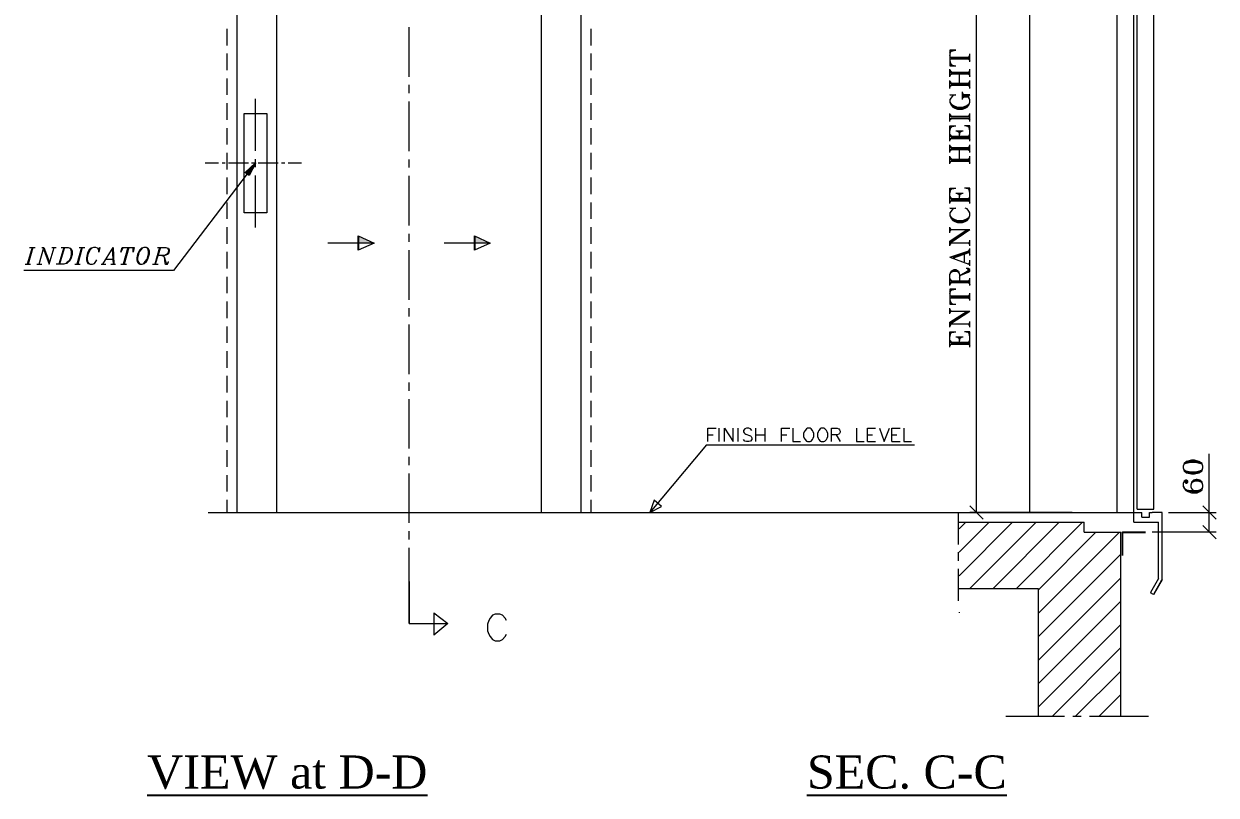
# Model space of a CAD drawing. Header units: millimetres. Extents: x -60342 to 1024385, y -25305 to 32879.
# Drawn here: x 1016139 to 1019745, y 22 to 2354 of the extents above; entities that cross this region are included whole.
import ezdxf

# ---------------------------------------------------------------- set-up
doc = ezdxf.new("R2010")
doc.units = ezdxf.units.MM
doc.styles.add('SM_STANDARD', font='arial.ttf')

msp = doc.modelspace()

# ---------------------------------------------------------------- hatches: boundary and pattern name
at = {"transparency": 33554666}
msp.add_hatch(color=7, dxfattribs=at).paths.add_polyline_path([(1016820.484, 1896.788), (1016839.229, 1933.235), (1016809.03, 1905.119)])
h = msp.add_hatch(color=256)
h.dxf.hatch_style = 1
h.paths.add_polyline_path([(1017501.214, 1713.711), (1017501.214, 1691.644), (1017549.484, 1691.644)])
h.paths.add_polyline_path([(1017149.524, 1713.711), (1017149.524, 1691.644), (1017197.795, 1691.644)])
h = msp.add_hatch(color=256)
h.dxf.hatch_style = 1
h.paths.add_polyline_path([(1017149.524, 1691.644), (1017197.795, 1691.644), (1017149.524, 1713.711)])

# ---------------------------------------------------------------- linework, layer by layer
for p, q in [((1017149.524, 1713.711, -137), (1017149.524, 1669.578, -137)), ((1017501.214, 1713.711, -137), (1017501.214, 1669.578, -137))]:
    msp.add_line(p, q)
at = {"color": 7, "linetype": 'Continuous', "lineweight": 20, "transparency": 33554666, "elevation": -137}
for points in [[(1019181.207, 876.273), (1019181.207, 3545.233), (1019181.207, 3545.233)], [(1016784.037, 876.273), (1016784.037, 3046.43), (1017823.297, 3046.43), (1017823.297, 876.273)], [(1019495.692, 847.116), (1019495.692, 2892.312), (1019495.692, 2892.312)], [(1019506.106, 886.687), (1019506.106, 2896.477), (1019506.106, 2896.477)], [(1019556.09, 886.687), (1019556.09, 2896.477), (1019556.09, 2896.477)], [(1016903.792, 876.273), (1016903.792, 2876.691), (1017703.543, 2876.691), (1017703.543, 876.273)], [(1019019.799, 876.273), (1019019.799, 2876.691), (1019019.799, 2876.691)], [(1019445.708, 876.273), (1019445.708, 2876.691), (1019445.708, 2876.691)], [(1017303.667, 2194.612), (1017303.667, 2344.566), (1017303.667, 2344.566)], [(1016753.839, 2289.374), (1016753.839, 2339.359), (1016753.839, 2339.359)], [(1017853.496, 2339.359), (1017853.496, 2289.374), (1017853.496, 2289.374)], [(1018957.318, 2274.796), (1018939.616, 2274.796), (1018939.616, 2227.935)], [(1018939.616, 2259.176), (1018942.74, 2274.796), (1018942.74, 2274.796)], [(1018939.616, 2265.424), (1018945.864, 2274.796), (1018945.864, 2274.796)], [(1018939.616, 2268.548), (1018947.946, 2274.796), (1018947.946, 2274.796)], [(1018939.616, 2270.63), (1018957.318, 2274.796), (1018957.318, 2274.796)], [(1016753.839, 2214.398), (1016753.839, 2264.382), (1016753.839, 2264.382)], [(1017853.496, 2264.382), (1017853.496, 2214.398), (1017853.496, 2214.398)], [(1018939.616, 2253.969), (1019000.013, 2253.969), (1019000.013, 2253.969)], [(1018939.616, 2248.762), (1019000.013, 2248.762), (1019000.013, 2248.762)], [(1018939.616, 2242.514), (1018942.74, 2227.935), (1018942.74, 2227.935)], [(1018939.616, 2237.307), (1018945.864, 2227.935), (1018945.864, 2227.935)], [(1018942.74, 2250.845), (1018996.889, 2250.845), (1018996.889, 2250.845)], [(1018994.807, 2253.969), (1019000.013, 2257.093), (1019000.013, 2257.093)], [(1018994.807, 2248.762), (1019000.013, 2245.638), (1019000.013, 2245.638)], [(1018996.889, 2253.969), (1019000.013, 2259.176), (1019000.013, 2259.176)], [(1018996.889, 2248.762), (1019000.013, 2242.514), (1019000.013, 2242.514)], [(1019000.013, 2239.39), (1019000.013, 2263.341), (1019000.013, 2263.341)], [(1018939.616, 2234.183), (1018947.946, 2227.935), (1018947.946, 2227.935)], [(1018939.616, 2231.059), (1018957.318, 2227.935), (1018957.318, 2227.935)], [(1018939.616, 2227.935), (1018957.318, 2227.935), (1018957.318, 2227.935)], [(1018939.616, 2194.612), (1018939.616, 2217.522), (1018939.616, 2217.522)], [(1018939.616, 2214.398), (1018942.74, 2208.15), (1018942.74, 2208.15)], [(1018939.616, 2211.274), (1018945.864, 2208.15), (1018945.864, 2208.15)], [(1018939.616, 2208.15), (1019000.013, 2208.15), (1019000.013, 2208.15)], [(1018939.616, 2202.943), (1019000.013, 2202.943), (1019000.013, 2202.943)], [(1018939.616, 2196.695), (1018942.74, 2202.943), (1018942.74, 2202.943)], [(1018939.616, 2199.819), (1018945.864, 2202.943), (1018945.864, 2202.943)], [(1018942.74, 2206.067), (1018996.889, 2206.067), (1018996.889, 2206.067)], [(1018968.773, 2174.827), (1018968.773, 2202.943), (1018968.773, 2202.943)], [(1018994.807, 2208.15), (1019000.013, 2211.274), (1019000.013, 2211.274)], [(1018994.807, 2202.943), (1019000.013, 2199.819), (1019000.013, 2199.819)], [(1018996.889, 2208.15), (1019000.013, 2214.398), (1019000.013, 2214.398)], [(1018996.889, 2202.943), (1019000.013, 2196.695), (1019000.013, 2196.695)], [(1019000.013, 2194.612), (1019000.013, 2217.522), (1019000.013, 2217.522)], [(1016753.839, 2139.421), (1016753.839, 2189.406), (1016753.839, 2189.406)], [(1017303.667, 2144.628), (1017303.667, 2169.62), (1017303.667, 2169.62)], [(1017853.496, 2189.406), (1017853.496, 2139.421), (1017853.496, 2139.421)], [(1018939.616, 2159.207), (1018939.616, 2183.158), (1018939.616, 2183.158)], [(1018939.616, 2180.034), (1018942.74, 2174.827), (1018942.74, 2174.827)], [(1018939.616, 2176.909), (1018945.864, 2174.827), (1018945.864, 2174.827)], [(1018939.616, 2174.827), (1019000.013, 2174.827), (1019000.013, 2174.827)], [(1018939.616, 2168.579), (1019000.013, 2168.579), (1019000.013, 2168.579)], [(1018939.616, 2163.372), (1018942.74, 2168.579), (1018942.74, 2168.579)], [(1018939.616, 2165.455), (1018945.864, 2168.579), (1018945.864, 2168.579)], [(1018942.74, 2170.661), (1018996.889, 2170.661), (1018996.889, 2170.661)], [(1018994.807, 2174.827), (1019000.013, 2176.909), (1019000.013, 2176.909)], [(1018994.807, 2168.579), (1019000.013, 2165.455), (1019000.013, 2165.455)], [(1018996.889, 2174.827), (1019000.013, 2180.034), (1019000.013, 2180.034)], [(1018996.889, 2168.579), (1019000.013, 2163.372), (1019000.013, 2163.372)], [(1019000.013, 2159.207), (1019000.013, 2183.158), (1019000.013, 2183.158)], [(1016839.229, 1970.724), (1016839.229, 2127.966), (1016839.229, 2127.966)], [(1018947.946, 2137.338), (1018939.616, 2139.421), (1018957.318, 2139.421), (1018947.946, 2137.338), (1018942.74, 2131.09), (1018939.616, 2125.884), (1018939.616, 2117.553), (1018942.74, 2108.181), (1018947.946, 2102.974), (1018954.194, 2099.85), (1018962.525, 2096.726), (1018977.104, 2096.726), (1018985.435, 2099.85), (1018991.683, 2102.974), (1018996.889, 2108.181), (1019000.013, 2117.553), (1019000.013, 2125.884), (1018996.889, 2131.09), (1018996.889, 2137.338), (1019000.013, 2139.421), (1018977.104, 2139.421)], [(1018977.104, 2125.884), (1018977.104, 2148.793), (1018977.104, 2148.793)], [(1018977.104, 2145.669), (1018979.187, 2139.421), (1018979.187, 2139.421)], [(1018977.104, 2142.545), (1018983.352, 2139.421), (1018983.352, 2139.421)], [(1018977.104, 2134.214), (1018994.807, 2134.214), (1018996.889, 2131.09)], [(1018977.104, 2127.966), (1018979.187, 2134.214), (1018979.187, 2134.214)], [(1018977.104, 2131.09), (1018983.352, 2134.214), (1018983.352, 2134.214)], [(1018979.187, 2137.338), (1018994.807, 2137.338), (1018994.807, 2137.338)], [(1016753.839, 2064.445), (1016753.839, 2114.429), (1016753.839, 2114.429)], [(1017303.667, 1969.682), (1017303.667, 2119.636), (1017303.667, 2119.636)], [(1017853.496, 2114.429), (1017853.496, 2064.445), (1017853.496, 2064.445)], [(1018939.616, 2117.553), (1018942.74, 2111.305), (1018952.112, 2106.098), (1018962.525, 2102.974), (1018977.104, 2102.974), (1018988.559, 2106.098), (1018996.889, 2111.305), (1019000.013, 2117.553)], [(1018947.946, 2106.098), (1018954.194, 2102.974), (1018962.525, 2099.85), (1018977.104, 2099.85), (1018985.435, 2102.974), (1018991.683, 2106.098)], [(1018939.616, 2059.238), (1018939.616, 2083.189), (1018939.616, 2083.189)], [(1018939.616, 2080.065), (1018942.74, 2074.858), (1018942.74, 2074.858)], [(1018939.616, 2076.941), (1018945.864, 2074.858), (1018945.864, 2074.858)], [(1018939.616, 2074.858), (1019000.013, 2074.858), (1019000.013, 2074.858)], [(1018939.616, 2068.61), (1019000.013, 2068.61), (1019000.013, 2068.61)], [(1018939.616, 2063.403), (1018942.74, 2068.61), (1018942.74, 2068.61)], [(1018939.616, 2065.486), (1018945.864, 2068.61), (1018945.864, 2068.61)], [(1018942.74, 2070.693), (1018996.889, 2070.693), (1018996.889, 2070.693)], [(1018994.807, 2074.858), (1019000.013, 2076.941), (1019000.013, 2076.941)], [(1018994.807, 2068.61), (1019000.013, 2065.486), (1019000.013, 2065.486)], [(1018996.889, 2074.858), (1019000.013, 2080.065), (1019000.013, 2080.065)], [(1018996.889, 2068.61), (1019000.013, 2063.403), (1019000.013, 2063.403)], [(1019000.013, 2059.238), (1019000.013, 2083.189), (1019000.013, 2083.189)], [(1016753.839, 1989.468), (1016753.839, 2039.452), (1016753.839, 2039.452)], [(1017853.496, 2039.452), (1017853.496, 1989.468), (1017853.496, 1989.468)], [(1018939.616, 1999.881), (1018939.616, 2045.7), (1018957.318, 2045.7)], [(1018939.616, 2031.122), (1018942.74, 2045.7), (1018942.74, 2045.7)], [(1018939.616, 2037.37), (1018945.864, 2045.7), (1018945.864, 2045.7)], [(1018939.616, 2039.452), (1018947.946, 2045.7), (1018947.946, 2045.7)], [(1018939.616, 2042.576), (1018957.318, 2045.7), (1018957.318, 2045.7)], [(1018939.616, 2019.667), (1018942.74, 2014.46), (1018942.74, 2014.46)], [(1018957.318, 2031.122), (1018979.187, 2031.122), (1018979.187, 2031.122)], [(1018957.318, 2031.122), (1018968.773, 2027.998), (1018979.187, 2031.122)], [(1018962.525, 2031.122), (1018968.773, 2025.915), (1018973.98, 2031.122)], [(1018965.649, 2031.122), (1018968.773, 2019.667), (1018971.897, 2031.122)], [(1018968.773, 2014.46), (1018968.773, 2031.122), (1018968.773, 2031.122)], [(1019000.013, 1999.881), (1019000.013, 2045.7), (1018983.352, 2045.7)], [(1019000.013, 2042.576), (1018983.352, 2045.7), (1018983.352, 2045.7)], [(1019000.013, 2039.452), (1018991.683, 2045.7), (1018991.683, 2045.7)], [(1019000.013, 2037.37), (1018994.807, 2045.7), (1018994.807, 2045.7)], [(1019000.013, 2031.122), (1018996.889, 2045.7), (1018996.889, 2045.7)], [(1018996.889, 2014.46), (1019000.013, 2019.667), (1019000.013, 2019.667)], [(1018939.616, 2017.584), (1018945.864, 2014.46), (1018945.864, 2014.46)], [(1018939.616, 2014.46), (1019000.013, 2014.46), (1019000.013, 2014.46)], [(1018939.616, 2008.212), (1019000.013, 2008.212), (1019000.013, 2008.212)], [(1018939.616, 2003.005), (1018942.74, 2008.212), (1018942.74, 2008.212)], [(1018939.616, 2006.129), (1018945.864, 2008.212), (1018945.864, 2008.212)], [(1018939.616, 1965.517), (1018939.616, 1988.427), (1018939.616, 1988.427)], [(1018939.616, 1985.303), (1018942.74, 1980.096), (1018942.74, 1980.096)], [(1018939.616, 1983.22), (1018945.864, 1980.096), (1018945.864, 1980.096)], [(1018942.74, 2011.336), (1018996.889, 2011.336), (1018996.889, 2011.336)], [(1018994.807, 2014.46), (1019000.013, 2017.584), (1019000.013, 2017.584)], [(1018994.807, 2008.212), (1019000.013, 2006.129), (1019000.013, 2006.129)], [(1018994.807, 1980.096), (1019000.013, 1983.22), (1019000.013, 1983.22)], [(1018996.889, 2008.212), (1019000.013, 2003.005), (1019000.013, 2003.005)], [(1018996.889, 1980.096), (1019000.013, 1985.303), (1019000.013, 1985.303)], [(1019000.013, 1965.517), (1019000.013, 1988.427), (1019000.013, 1988.427)], [(1016753.839, 1914.491), (1016753.839, 1964.476), (1016753.839, 1964.476)], [(1017853.496, 1964.476), (1017853.496, 1914.491), (1017853.496, 1914.491)], [(1018939.616, 1980.096), (1019000.013, 1980.096), (1019000.013, 1980.096)], [(1018939.616, 1974.889), (1019000.013, 1974.889), (1019000.013, 1974.889)], [(1018939.616, 1968.641), (1018942.74, 1974.889), (1018942.74, 1974.889)], [(1018939.616, 1970.724), (1018945.864, 1974.889), (1018945.864, 1974.889)], [(1018939.616, 1931.153), (1018939.616, 1954.062), (1018939.616, 1954.062)], [(1018939.616, 1950.938), (1018942.74, 1945.732), (1018942.74, 1945.732)], [(1018939.616, 1948.856), (1018945.864, 1945.732), (1018945.864, 1945.732)], [(1018942.74, 1976.972), (1018996.889, 1976.972), (1018996.889, 1976.972)], [(1018968.773, 1945.732), (1018968.773, 1974.889), (1018968.773, 1974.889)], [(1018994.807, 1974.889), (1019000.013, 1970.724), (1019000.013, 1970.724)], [(1018994.807, 1945.732), (1019000.013, 1948.856), (1019000.013, 1948.856)], [(1018996.889, 1974.889), (1019000.013, 1968.641), (1019000.013, 1968.641)], [(1018996.889, 1945.732), (1019000.013, 1950.938), (1019000.013, 1950.938)], [(1019000.013, 1931.153), (1019000.013, 1954.062), (1019000.013, 1954.062)], [(1016727.805, 1933.235), (1016687.193, 1933.235), (1016687.193, 1933.235)], [(1016747.591, 1933.235), (1016738.218, 1933.235), (1016738.218, 1933.235)], [(1016818.402, 1933.235), (1016758.004, 1933.235), (1016758.004, 1933.235)], [(1016838.187, 1933.235), (1016827.774, 1933.235), (1016827.774, 1933.235)], [(1016839.229, 1920.739), (1016839.229, 1945.732), (1016839.229, 1945.732)], [(1016907.957, 1933.235), (1016847.559, 1933.235), (1016847.559, 1933.235)], [(1016927.743, 1933.235), (1016918.371, 1933.235), (1016918.371, 1933.235)], [(1016978.768, 1933.235), (1016938.156, 1933.235), (1016938.156, 1933.235)], [(1017303.667, 1919.698), (1017303.667, 1944.69), (1017303.667, 1944.69)], [(1018939.616, 1945.732), (1019000.013, 1945.732), (1019000.013, 1945.732)], [(1018939.616, 1939.483), (1019000.013, 1939.483), (1019000.013, 1939.483)], [(1018939.616, 1934.277), (1018942.74, 1939.483), (1018942.74, 1939.483)], [(1018939.616, 1937.401), (1018945.864, 1939.483), (1018945.864, 1939.483)], [(1018942.74, 1942.608), (1018996.889, 1942.608), (1018996.889, 1942.608)], [(1018994.807, 1939.483), (1019000.013, 1937.401), (1019000.013, 1937.401)], [(1018996.889, 1939.483), (1019000.013, 1934.277), (1019000.013, 1934.277)], [(1016814.236, 1900.954), (1016591.389, 1608.337), (1016138.819, 1608.337)], [(1016753.839, 1839.515), (1016753.839, 1889.499), (1016753.839, 1889.499)], [(1016839.229, 1738.504), (1016839.229, 1895.747), (1016839.229, 1895.747)], [(1017303.667, 1744.753), (1017303.667, 1894.706), (1017303.667, 1894.706)], [(1017853.496, 1889.499), (1017853.496, 1839.515), (1017853.496, 1839.515)], [(1018939.616, 1811.398), (1018939.616, 1857.217), (1018957.318, 1857.217)], [(1018939.616, 1842.639), (1018942.74, 1857.217), (1018942.74, 1857.217)], [(1018939.616, 1848.887), (1018945.864, 1857.217), (1018945.864, 1857.217)], [(1018939.616, 1852.011), (1018947.946, 1857.217), (1018947.946, 1857.217)], [(1018939.616, 1854.093), (1018957.318, 1857.217), (1018957.318, 1857.217)], [(1018957.318, 1842.639), (1018979.187, 1842.639), (1018979.187, 1842.639)], [(1018957.318, 1842.639), (1018968.773, 1839.515), (1018979.187, 1842.639)], [(1018962.525, 1842.639), (1018968.773, 1837.432), (1018973.98, 1842.639)], [(1018965.649, 1842.639), (1018968.773, 1832.225), (1018971.897, 1842.639)], [(1018968.773, 1825.977), (1018968.773, 1842.639), (1018968.773, 1842.639)], [(1019000.013, 1811.398), (1019000.013, 1857.217), (1018983.352, 1857.217)], [(1019000.013, 1854.093), (1018983.352, 1857.217), (1018983.352, 1857.217)], [(1019000.013, 1852.011), (1018991.683, 1857.217), (1018991.683, 1857.217)], [(1019000.013, 1848.887), (1018994.807, 1857.217), (1018994.807, 1857.217)], [(1019000.013, 1842.639), (1018996.889, 1857.217), (1018996.889, 1857.217)], [(1016753.839, 1764.538), (1016753.839, 1814.522), (1016753.839, 1814.522)], [(1017853.496, 1814.522), (1017853.496, 1764.538), (1017853.496, 1764.538)], [(1018939.616, 1832.225), (1018942.74, 1825.977), (1018942.74, 1825.977)], [(1018939.616, 1828.06), (1018945.864, 1825.977), (1018945.864, 1825.977)], [(1018939.616, 1825.977), (1019000.013, 1825.977), (1019000.013, 1825.977)], [(1018939.616, 1819.729), (1019000.013, 1819.729), (1019000.013, 1819.729)], [(1018939.616, 1814.522), (1018942.74, 1819.729), (1018942.74, 1819.729)], [(1018939.616, 1817.646), (1018945.864, 1819.729), (1018945.864, 1819.729)], [(1018942.74, 1822.853), (1018996.889, 1822.853), (1018996.889, 1822.853)], [(1018994.807, 1825.977), (1019000.013, 1828.06), (1019000.013, 1828.06)], [(1018994.807, 1819.729), (1019000.013, 1817.646), (1019000.013, 1817.646)], [(1018996.889, 1825.977), (1019000.013, 1832.225), (1019000.013, 1832.225)], [(1018996.889, 1819.729), (1019000.013, 1814.522), (1019000.013, 1814.522)], [(1018947.946, 1794.737), (1018939.616, 1796.82), (1018957.318, 1796.82), (1018947.946, 1794.737), (1018942.74, 1788.489), (1018939.616, 1783.282), (1018939.616, 1774.951), (1018942.74, 1765.579), (1018947.946, 1759.331), (1018954.194, 1757.249), (1018962.525, 1754.125), (1018977.104, 1754.125), (1018985.435, 1757.249), (1018991.683, 1759.331), (1018996.889, 1765.579), (1019000.013, 1774.951), (1019000.013, 1783.282), (1018996.889, 1788.489), (1018991.683, 1794.737), (1018985.435, 1796.82)], [(1018939.616, 1774.951), (1018942.74, 1768.703), (1018952.112, 1763.497), (1018962.525, 1759.331), (1018977.104, 1759.331), (1018988.559, 1763.497), (1018996.889, 1768.703), (1019000.013, 1774.951)], [(1016753.839, 1689.561), (1016753.839, 1739.546), (1016753.839, 1739.546)], [(1017853.496, 1739.546), (1017853.496, 1689.561), (1017853.496, 1689.561)], [(1018939.616, 1722.884), (1018939.616, 1739.546), (1018939.616, 1739.546)], [(1018939.616, 1726.008), (1018942.74, 1732.256), (1018939.616, 1737.463)], [(1018996.889, 1691.644), (1018939.616, 1691.644), (1019000.013, 1732.256)], [(1018939.616, 1696.851), (1018991.683, 1732.256), (1018991.683, 1732.256)], [(1018942.74, 1732.256), (1019000.013, 1732.256), (1019000.013, 1732.256)], [(1018947.946, 1763.497), (1018954.194, 1759.331), (1018962.525, 1757.249), (1018977.104, 1757.249), (1018985.435, 1759.331), (1018991.683, 1763.497)], [(1017149.524, 1713.711), (1017197.795, 1691.644), (1017149.524, 1669.578)], [(1017303.667, 1694.768), (1017303.667, 1719.76), (1017303.667, 1719.76)], [(1017501.214, 1713.711), (1017549.484, 1691.644), (1017501.214, 1669.578)], [(1018939.616, 1694.768), (1018991.683, 1728.091), (1018991.683, 1728.091)], [(1018939.616, 1683.313), (1018939.616, 1696.851), (1018939.616, 1696.851)], [(1019000.013, 1685.396), (1018996.889, 1691.644), (1019000.013, 1696.851)], [(1019000.013, 1683.313), (1019000.013, 1699.975), (1019000.013, 1699.975)], [(1016163.608, 1678.107), (1016149.029, 1628.122), (1016149.029, 1628.122)], [(1016165.691, 1678.107), (1016152.153, 1628.122), (1016152.153, 1628.122)], [(1016156.319, 1678.107), (1016172.98, 1678.107), (1016172.98, 1678.107)], [(1016185.476, 1628.122), (1016199.014, 1678.107), (1016215.675, 1635.412)], [(1016192.766, 1678.107), (1016199.014, 1678.107), (1016199.014, 1678.107)], [(1016199.014, 1670.817), (1016215.675, 1628.122), (1016230.254, 1678.107)], [(1016222.965, 1678.107), (1016236.502, 1678.107), (1016236.502, 1678.107)], [(1016252.122, 1678.107), (1016272.949, 1678.107), (1016280.238, 1676.024), (1016282.321, 1673.941), (1016285.445, 1666.652), (1016285.445, 1657.28), (1016282.321, 1646.866), (1016278.156, 1637.494), (1016272.949, 1633.329), (1016268.784, 1630.205), (1016259.412, 1628.122), (1016236.502, 1628.122)], [(1016259.412, 1678.107), (1016244.833, 1628.122), (1016244.833, 1628.122)], [(1016261.494, 1678.107), (1016246.915, 1628.122), (1016246.915, 1628.122)], [(1016272.949, 1678.107), (1016278.156, 1676.024), (1016280.238, 1673.941), (1016282.321, 1666.652), (1016282.321, 1657.28), (1016280.238, 1646.866), (1016276.073, 1637.494), (1016269.825, 1633.329), (1016265.66, 1630.205), (1016259.412, 1628.122)], [(1016313.561, 1678.107), (1016298.983, 1628.122), (1016298.983, 1628.122)], [(1016315.644, 1678.107), (1016302.107, 1628.122), (1016302.107, 1628.122)], [(1016306.272, 1678.107), (1016322.933, 1678.107), (1016322.933, 1678.107)], [(1016363.546, 1673.941), (1016365.628, 1673.941), (1016368.752, 1678.107), (1016365.628, 1663.528), (1016365.628, 1668.735), (1016363.546, 1673.941), (1016361.463, 1676.024), (1016356.256, 1678.107), (1016348.967, 1678.107), (1016342.719, 1676.024), (1016336.471, 1670.817), (1016332.306, 1663.528), (1016330.223, 1657.28), (1016328.14, 1646.866), (1016328.14, 1640.618), (1016330.223, 1633.329), (1016332.306, 1630.205), (1016339.595, 1628.122), (1016346.884, 1628.122), (1016352.091, 1630.205), (1016356.256, 1635.412), (1016359.38, 1640.618)], [(1016348.967, 1678.107), (1016344.802, 1676.024), (1016339.595, 1670.817), (1016335.43, 1663.528), (1016332.306, 1657.28), (1016330.223, 1646.866), (1016330.223, 1640.618), (1016332.306, 1633.329), (1016335.43, 1630.205), (1016339.595, 1628.122)], [(1016378.125, 1628.122), (1016409.365, 1678.107), (1016411.448, 1628.122)], [(1016406.241, 1673.941), (1016409.365, 1628.122), (1016409.365, 1628.122)], [(1016439.564, 1678.107), (1016432.274, 1663.528), (1016436.44, 1678.107), (1016472.887, 1678.107), (1016469.763, 1663.528), (1016469.763, 1678.107)], [(1016453.101, 1678.107), (1016439.564, 1628.122), (1016439.564, 1628.122)], [(1016456.225, 1678.107), (1016442.688, 1628.122), (1016442.688, 1628.122)], [(1016502.044, 1678.107), (1016494.755, 1676.024), (1016489.548, 1670.817), (1016485.383, 1663.528), (1016482.259, 1657.28), (1016480.176, 1646.866), (1016480.176, 1640.618), (1016482.259, 1633.329), (1016485.383, 1630.205), (1016489.548, 1628.122), (1016496.838, 1628.122), (1016503.086, 1630.205), (1016509.334, 1635.412), (1016513.499, 1642.701), (1016515.582, 1649.99), (1016518.706, 1659.362), (1016518.706, 1666.652), (1016515.582, 1673.941), (1016513.499, 1676.024), (1016509.334, 1678.107), (1016502.044, 1678.107), (1016496.838, 1676.024), (1016492.672, 1670.817), (1016486.424, 1663.528), (1016485.383, 1657.28), (1016482.259, 1646.866), (1016482.259, 1640.618), (1016485.383, 1633.329), (1016489.548, 1628.122)], [(1016496.838, 1628.122), (1016502.044, 1630.205), (1016506.21, 1635.412), (1016511.416, 1642.701), (1016513.499, 1649.99), (1016515.582, 1659.362), (1016515.582, 1666.652), (1016513.499, 1673.941), (1016509.334, 1678.107)], [(1016548.905, 1678.107), (1016535.367, 1628.122), (1016535.367, 1628.122)], [(1016552.029, 1678.107), (1016536.409, 1628.122), (1016536.409, 1628.122)], [(1016542.657, 1678.107), (1016568.69, 1678.107), (1016575.98, 1676.024), (1016578.062, 1670.817), (1016578.062, 1666.652), (1016575.98, 1659.362), (1016572.856, 1657.28), (1016565.566, 1654.156), (1016544.739, 1654.156)], [(1016568.69, 1678.107), (1016572.856, 1676.024), (1016575.98, 1670.817), (1016575.98, 1666.652), (1016572.856, 1659.362), (1016569.732, 1657.28), (1016565.566, 1654.156)], [(1016753.839, 1614.585), (1016753.839, 1664.569), (1016753.839, 1664.569)], [(1017197.795, 1691.644), (1017057.85, 1691.644), (1017057.85, 1691.644)], [(1017303.667, 1519.823), (1017303.667, 1669.776), (1017303.667, 1669.776)], [(1017549.484, 1691.644), (1017409.54, 1691.644), (1017409.54, 1691.644)], [(1017853.496, 1664.569), (1017853.496, 1614.585), (1017853.496, 1614.585)], [(1018939.616, 1685.396), (1018942.74, 1691.644), (1018942.74, 1691.644)], [(1018939.616, 1648.949), (1019000.013, 1668.735), (1019000.013, 1668.735)], [(1018947.946, 1648.949), (1019000.013, 1665.611), (1019000.013, 1665.611)], [(1018947.946, 1645.825), (1019000.013, 1663.528), (1019000.013, 1663.528)], [(1018983.352, 1634.37), (1018983.352, 1659.362), (1018983.352, 1659.362)], [(1018994.807, 1665.611), (1019000.013, 1671.859), (1019000.013, 1671.859)], [(1018994.807, 1663.528), (1019000.013, 1659.362), (1019000.013, 1659.362)], [(1018996.889, 1663.528), (1019000.013, 1657.28), (1019000.013, 1657.28)], [(1019000.013, 1654.156), (1019000.013, 1674.983), (1019000.013, 1674.983)], [(1016142.781, 1628.122), (1016159.443, 1628.122), (1016159.443, 1628.122)], [(1016178.187, 1628.122), (1016192.766, 1628.122), (1016192.766, 1628.122)], [(1016292.735, 1628.122), (1016309.396, 1628.122), (1016309.396, 1628.122)], [(1016372.918, 1628.122), (1016386.455, 1628.122), (1016386.455, 1628.122)], [(1016386.455, 1642.701), (1016409.365, 1642.701), (1016409.365, 1642.701)], [(1016402.075, 1628.122), (1016415.613, 1628.122), (1016415.613, 1628.122)], [(1016432.274, 1628.122), (1016448.936, 1628.122), (1016448.936, 1628.122)], [(1016528.078, 1628.122), (1016544.739, 1628.122), (1016544.739, 1628.122)], [(1016556.194, 1654.156), (1016561.401, 1652.073), (1016563.483, 1649.99), (1016565.566, 1630.205), (1016568.69, 1628.122), (1016572.856, 1628.122), (1016575.98, 1633.329), (1016575.98, 1635.412)], [(1016563.483, 1649.99), (1016568.69, 1633.329), (1016569.732, 1630.205), (1016572.856, 1630.205), (1016575.98, 1633.329)], [(1018939.616, 1648.949), (1018996.889, 1628.122), (1018996.889, 1628.122)], [(1019000.013, 1626.04), (1018996.889, 1628.122), (1019000.013, 1634.37)], [(1019000.013, 1622.915), (1019000.013, 1639.577), (1019000.013, 1639.577)], [(1016753.839, 1539.608), (1016753.839, 1589.593), (1016753.839, 1589.593)], [(1017853.496, 1589.593), (1017853.496, 1539.608), (1017853.496, 1539.608)], [(1018939.616, 1563.559), (1018939.616, 1596.882), (1018942.74, 1606.254), (1018945.864, 1608.337), (1018952.112, 1611.461), (1018957.318, 1611.461), (1018962.525, 1608.337), (1018965.649, 1606.254), (1018968.773, 1596.882), (1018968.773, 1577.096)], [(1018939.616, 1596.882), (1018942.74, 1603.13), (1018947.946, 1606.254), (1018959.401, 1606.254), (1018965.649, 1603.13), (1018968.773, 1596.882)], [(1018945.864, 1606.254), (1018952.112, 1608.337), (1018957.318, 1608.337), (1018962.525, 1606.254)], [(1018968.773, 1588.551), (1018971.897, 1594.799), (1018977.104, 1596.882), (1018994.807, 1603.13), (1019000.013, 1606.254), (1019000.013, 1611.461), (1018994.807, 1614.585), (1018988.559, 1614.585)], [(1018971.897, 1594.799), (1018973.98, 1596.882), (1018991.683, 1606.254), (1018994.807, 1608.337), (1018994.807, 1611.461), (1018991.683, 1614.585)], [(1018988.559, 1603.13), (1018994.807, 1606.254), (1018996.889, 1608.337), (1018996.889, 1611.461)], [(1018939.616, 1583.344), (1018942.74, 1577.096), (1018942.74, 1577.096)], [(1018939.616, 1580.22), (1018945.864, 1577.096), (1018945.864, 1577.096)], [(1018939.616, 1577.096), (1019000.013, 1577.096), (1019000.013, 1577.096)], [(1018939.616, 1571.89), (1019000.013, 1571.89), (1019000.013, 1571.89)], [(1018939.616, 1565.642), (1018942.74, 1571.89), (1018942.74, 1571.89)], [(1018939.616, 1568.766), (1018945.864, 1571.89), (1018945.864, 1571.89)], [(1018957.318, 1552.104), (1018939.616, 1552.104), (1018939.616, 1506.285)], [(1018939.616, 1537.525), (1018942.74, 1552.104), (1018942.74, 1552.104)], [(1018939.616, 1542.732), (1018945.864, 1552.104), (1018945.864, 1552.104)], [(1018939.616, 1545.856), (1018947.946, 1552.104), (1018947.946, 1552.104)], [(1018939.616, 1548.98), (1018957.318, 1552.104), (1018957.318, 1552.104)], [(1018942.74, 1575.014), (1018996.889, 1575.014), (1018996.889, 1575.014)], [(1018994.807, 1577.096), (1019000.013, 1580.22), (1019000.013, 1580.22)], [(1018994.807, 1571.89), (1019000.013, 1568.766), (1019000.013, 1568.766)], [(1018996.889, 1577.096), (1019000.013, 1583.344), (1019000.013, 1583.344)], [(1018996.889, 1571.89), (1019000.013, 1565.642), (1019000.013, 1565.642)], [(1019000.013, 1563.559), (1019000.013, 1585.427), (1019000.013, 1585.427)], [(1016753.839, 1464.631), (1016753.839, 1514.616), (1016753.839, 1514.616)], [(1017853.496, 1514.616), (1017853.496, 1464.631), (1017853.496, 1464.631)], [(1018939.616, 1532.319), (1019000.013, 1532.319), (1019000.013, 1532.319)], [(1018939.616, 1526.071), (1019000.013, 1526.071), (1019000.013, 1526.071)], [(1018939.616, 1519.823), (1018942.74, 1506.285), (1018942.74, 1506.285)], [(1018939.616, 1514.616), (1018945.864, 1506.285), (1018945.864, 1506.285)], [(1018942.74, 1528.153), (1018996.889, 1528.153), (1018996.889, 1528.153)], [(1018994.807, 1532.319), (1019000.013, 1534.401), (1019000.013, 1534.401)], [(1018994.807, 1526.071), (1019000.013, 1522.947), (1019000.013, 1522.947)], [(1018996.889, 1532.319), (1019000.013, 1537.525), (1019000.013, 1537.525)], [(1018996.889, 1526.071), (1019000.013, 1519.823), (1019000.013, 1519.823)], [(1019000.013, 1517.74), (1019000.013, 1539.608), (1019000.013, 1539.608)], [(1017303.667, 1469.838), (1017303.667, 1494.83), (1017303.667, 1494.83)], [(1018939.616, 1511.492), (1018947.946, 1506.285), (1018947.946, 1506.285)], [(1018939.616, 1508.368), (1018957.318, 1506.285), (1018957.318, 1506.285)], [(1018939.616, 1506.285), (1018957.318, 1506.285), (1018957.318, 1506.285)], [(1018939.616, 1477.128), (1018939.616, 1494.83), (1018939.616, 1494.83)], [(1018939.616, 1480.252), (1018942.74, 1485.458), (1018939.616, 1491.706)], [(1018996.889, 1445.887), (1018939.616, 1445.887), (1019000.013, 1485.458)], [(1018939.616, 1452.135), (1018991.683, 1485.458), (1018991.683, 1485.458)], [(1018939.616, 1449.011), (1018991.683, 1483.376), (1018991.683, 1483.376)], [(1018942.74, 1485.458), (1019000.013, 1485.458), (1019000.013, 1485.458)], [(1017303.667, 1294.893), (1017303.667, 1444.846), (1017303.667, 1444.846)], [(1018939.616, 1437.557), (1018939.616, 1452.135), (1018939.616, 1452.135)], [(1018939.616, 1439.639), (1018942.74, 1445.887), (1018942.74, 1445.887)], [(1019000.013, 1439.639), (1018996.889, 1445.887), (1019000.013, 1452.135)], [(1019000.013, 1437.557), (1019000.013, 1454.218), (1019000.013, 1454.218)], [(1016753.839, 1389.655), (1016753.839, 1439.639), (1016753.839, 1439.639)], [(1017853.496, 1439.639), (1017853.496, 1389.655), (1017853.496, 1389.655)], [(1018939.616, 1377.159), (1018939.616, 1422.978), (1018957.318, 1422.978)], [(1018939.616, 1408.399), (1018942.74, 1422.978), (1018942.74, 1422.978)], [(1018939.616, 1414.647), (1018945.864, 1422.978), (1018945.864, 1422.978)], [(1018939.616, 1417.771), (1018947.946, 1422.978), (1018947.946, 1422.978)], [(1018939.616, 1419.854), (1018957.318, 1422.978), (1018957.318, 1422.978)], [(1018957.318, 1408.399), (1018979.187, 1408.399), (1018979.187, 1408.399)], [(1018957.318, 1408.399), (1018968.773, 1406.316), (1018979.187, 1408.399)], [(1018962.525, 1408.399), (1018968.773, 1403.192), (1018973.98, 1408.399)], [(1018965.649, 1408.399), (1018968.773, 1396.944), (1018971.897, 1408.399)], [(1018968.773, 1391.738), (1018968.773, 1408.399), (1018968.773, 1408.399)], [(1019000.013, 1377.159), (1019000.013, 1422.978), (1018983.352, 1422.978)], [(1019000.013, 1419.854), (1018983.352, 1422.978), (1018983.352, 1422.978)], [(1019000.013, 1417.771), (1018991.683, 1422.978), (1018991.683, 1422.978)], [(1019000.013, 1414.647), (1018994.807, 1422.978), (1018994.807, 1422.978)], [(1019000.013, 1408.399), (1018996.889, 1422.978), (1018996.889, 1422.978)], [(1018939.616, 1396.944), (1018942.74, 1391.738), (1018942.74, 1391.738)], [(1018939.616, 1394.862), (1018945.864, 1391.738), (1018945.864, 1391.738)], [(1018939.616, 1391.738), (1019000.013, 1391.738), (1019000.013, 1391.738)], [(1018939.616, 1385.489), (1019000.013, 1385.489), (1019000.013, 1385.489)], [(1018939.616, 1380.283), (1018942.74, 1385.489), (1018942.74, 1385.489)], [(1018939.616, 1383.407), (1018945.864, 1385.489), (1018945.864, 1385.489)], [(1018942.74, 1388.614), (1018996.889, 1388.614), (1018996.889, 1388.614)], [(1018994.807, 1391.738), (1019000.013, 1394.862), (1019000.013, 1394.862)], [(1018994.807, 1385.489), (1019000.013, 1383.407), (1019000.013, 1383.407)], [(1018996.889, 1391.738), (1019000.013, 1396.944), (1019000.013, 1396.944)], [(1018996.889, 1385.489), (1019000.013, 1380.283), (1019000.013, 1380.283)], [(1016753.839, 1314.678), (1016753.839, 1364.663), (1016753.839, 1364.663)], [(1017853.496, 1364.663), (1017853.496, 1314.678), (1017853.496, 1314.678)], [(1016753.839, 1239.702), (1016753.839, 1289.686), (1016753.839, 1289.686)], [(1017303.667, 1244.908), (1017303.667, 1269.901), (1017303.667, 1269.901)], [(1017853.496, 1289.686), (1017853.496, 1239.702), (1017853.496, 1239.702)], [(1016753.839, 1164.725), (1016753.839, 1214.709), (1016753.839, 1214.709)], [(1017303.667, 1069.963), (1017303.667, 1219.916), (1017303.667, 1219.916)], [(1017853.496, 1214.709), (1017853.496, 1164.725), (1017853.496, 1164.725)], [(1016753.839, 1089.748), (1016753.839, 1139.733), (1016753.839, 1139.733)], [(1017853.496, 1139.733), (1017853.496, 1089.748), (1017853.496, 1089.748)], [(1018207.552, 1091.831), (1018207.552, 1131.402), (1018232.544, 1131.402)], [(1018241.916, 1091.831), (1018241.916, 1131.402), (1018241.916, 1131.402)], [(1018257.537, 1091.831), (1018257.537, 1131.402), (1018283.57, 1091.831), (1018283.57, 1131.402)], [(1018299.19, 1091.831), (1018299.19, 1131.402), (1018299.19, 1131.402)], [(1018340.844, 1125.154), (1018336.679, 1129.319), (1018331.472, 1131.402), (1018324.182, 1131.402), (1018318.976, 1129.319), (1018314.81, 1125.154), (1018314.81, 1120.989), (1018316.893, 1117.865), (1018318.976, 1115.782), (1018322.1, 1113.699), (1018333.555, 1109.534), (1018336.679, 1108.492), (1018338.761, 1106.41), (1018340.844, 1102.244), (1018340.844, 1097.038), (1018336.679, 1092.872), (1018331.472, 1091.831), (1018324.182, 1091.831), (1018318.976, 1092.872), (1018314.81, 1097.038)], [(1018352.299, 1091.831), (1018352.299, 1131.402), (1018352.299, 1131.402)], [(1018379.374, 1131.402), (1018379.374, 1091.831), (1018379.374, 1091.831)], [(1018430.399, 1091.831), (1018430.399, 1131.402), (1018455.392, 1131.402)], [(1018464.764, 1131.402), (1018464.764, 1091.831), (1018487.673, 1091.831)], [(1018581.394, 1091.831), (1018581.394, 1131.402), (1018598.055, 1131.402), (1018603.262, 1129.319), (1018605.345, 1127.237), (1018607.428, 1123.071), (1018607.428, 1119.947), (1018605.345, 1115.782), (1018603.262, 1113.699), (1018598.055, 1111.617), (1018581.394, 1111.617)], [(1018657.412, 1131.402), (1018657.412, 1091.831), (1018680.321, 1091.831)], [(1018689.694, 1091.831), (1018689.694, 1131.402), (1018714.686, 1131.402)], [(1018726.141, 1131.402), (1018740.719, 1091.831), (1018756.339, 1131.402)], [(1018763.629, 1091.831), (1018763.629, 1131.402), (1018788.621, 1131.402)], [(1018800.076, 1131.402), (1018800.076, 1091.831), (1018822.985, 1091.831)], [(1018207.552, 1111.617), (1018223.172, 1111.617), (1018223.172, 1111.617)], [(1018352.299, 1111.617), (1018379.374, 1111.617), (1018379.374, 1111.617)], [(1018430.399, 1111.617), (1018446.019, 1111.617), (1018446.019, 1111.617)], [(1018594.931, 1111.617), (1018607.428, 1091.831), (1018607.428, 1091.831)], [(1018689.694, 1111.617), (1018705.314, 1111.617), (1018705.314, 1111.617)], [(1018689.694, 1091.831), (1018714.686, 1091.831), (1018714.686, 1091.831)], [(1018763.629, 1111.617), (1018779.249, 1111.617), (1018779.249, 1111.617)], [(1018763.629, 1091.831), (1018788.621, 1091.831), (1018788.621, 1091.831)], [(1016753.839, 1014.772), (1016753.839, 1064.756), (1016753.839, 1064.756)], [(1017853.496, 1064.756), (1017853.496, 1014.772), (1017853.496, 1014.772)], [(1018203.387, 1081.418), (1018031.565, 876.273), (1018066.971, 895.017), (1018045.103, 913.762), (1018031.565, 876.273)], [(1018203.387, 1081.418), (1018832.357, 1081.418), (1018832.357, 1081.418)], [(1019723.746, 817.958), (1019723.746, 876.273), (1019723.746, 1054.343)], [(1017303.667, 1019.978), (1017303.667, 1044.971), (1017303.667, 1044.971)], [(1019703.961, 1016.854), (1019701.878, 1023.102), (1019695.63, 1025.185), (1019681.051, 1028.309), (1019667.514, 1028.309), (1019652.935, 1025.185), (1019647.728, 1023.102), (1019644.604, 1016.854)], [(1019644.604, 1011.648), (1019647.728, 1005.4), (1019652.935, 1002.276), (1019667.514, 1000.193), (1019681.051, 1000.193), (1019695.63, 1002.276), (1019701.878, 1005.4), (1019703.961, 1011.648)], [(1019698.754, 1025.185), (1019692.506, 1028.309), (1019681.051, 1031.433), (1019667.514, 1031.433), (1019655.018, 1028.309), (1019649.811, 1025.185)], [(1016753.839, 939.795), (1016753.839, 989.779), (1016753.839, 989.779)], [(1017303.667, 845.033), (1017303.667, 994.986), (1017303.667, 994.986)], [(1017853.496, 989.779), (1017853.496, 939.795), (1017853.496, 939.795)], [(1019649.811, 971.035), (1019649.811, 968.953), (1019652.935, 965.829), (1019655.018, 965.829), (1019659.183, 968.953), (1019659.183, 971.035), (1019655.018, 974.159), (1019652.935, 974.159), (1019647.728, 971.035), (1019644.604, 965.829), (1019644.604, 956.457), (1019647.728, 949.167), (1019652.935, 942.919), (1019659.183, 939.795), (1019669.596, 936.671), (1019687.299, 936.671), (1019695.63, 939.795), (1019701.878, 945.002), (1019703.961, 954.374), (1019703.961, 959.581), (1019701.878, 968.953), (1019695.63, 974.159), (1019687.299, 976.242), (1019684.175, 976.242), (1019675.845, 974.159), (1019669.596, 968.953), (1019667.514, 959.581), (1019667.514, 954.374), (1019669.596, 949.167), (1019672.72, 945.002), (1019678.969, 942.919)], [(1019649.811, 1002.276), (1019655.018, 1000.193), (1019667.514, 997.069), (1019681.051, 997.069), (1019692.506, 1000.193), (1019698.754, 1002.276)], [(1019695.63, 971.035), (1019690.423, 974.159), (1019681.051, 974.159), (1019675.845, 971.035)], [(1019644.604, 956.457), (1019647.728, 951.25), (1019649.811, 949.167), (1019655.018, 945.002), (1019667.514, 942.919), (1019687.299, 942.919), (1019695.63, 945.002), (1019701.878, 949.167), (1019703.961, 954.374)], [(1019652.935, 945.002), (1019659.183, 942.919), (1019669.596, 939.795), (1019687.299, 939.795), (1019695.63, 942.919), (1019698.754, 945.002)], [(1019703.961, 959.581), (1019701.878, 965.829), (1019698.754, 968.953), (1019690.423, 971.035), (1019681.051, 971.035), (1019672.72, 968.953), (1019669.596, 965.829), (1019667.514, 959.581)], [(1016753.839, 876.273), (1016753.839, 914.803), (1016753.839, 914.803)], [(1017853.496, 914.803), (1017853.496, 876.273), (1017853.496, 876.273)], [(1016696.565, 876.273), (1019013.551, 876.273), (1019013.551, 876.273)], [(1018964.608, 877.315), (1018964.608, 780.47), (1018964.608, 780.47)], [(1018967.732, 876.273), (1019519.643, 876.273), (1019519.643, 876.273)], [(1019000.013, 897.1), (1019039.584, 856.488), (1019039.584, 856.488)], [(1019309.292, 876.273), (1019000.013, 876.273), (1019000.013, 876.273)], [(1019506.106, 886.687), (1019556.09, 886.687), (1019556.09, 886.687)], [(1019519.643, 862.736), (1019519.643, 876.273), (1019519.643, 876.273)], [(1019542.553, 862.736), (1019542.553, 876.273), (1019550.883, 876.273)], [(1019581.082, 674.253), (1019581.082, 876.273), (1019561.297, 876.273), (1019550.883, 876.273)], [(1019600.868, 876.273), (1019744.573, 876.273), (1019744.573, 876.273)], [(1019744.573, 856.488), (1019703.961, 897.1), (1019703.961, 897.1)], [(1018967.732, 827.33), (1018987.517, 847.116), (1018987.517, 847.116)], [(1018967.732, 756.519), (1019058.329, 847.116), (1019058.329, 847.116)], [(1018967.732, 685.708), (1019129.14, 847.116), (1019129.14, 847.116)], [(1018967.732, 847.116), (1019345.739, 847.116), (1019345.739, 847.116)], [(1019000.013, 647.178), (1019199.951, 847.116), (1019199.951, 847.116)], [(1019069.783, 647.178), (1019269.721, 847.116), (1019269.721, 847.116)], [(1019140.595, 647.178), (1019340.532, 847.116), (1019340.532, 847.116)], [(1019345.739, 816.917), (1019345.739, 847.116), (1019345.739, 847.116)], [(1019495.692, 847.116), (1019570.669, 847.116), (1019570.669, 847.116)], [(1019519.643, 862.736), (1019542.553, 862.736), (1019542.553, 862.736)], [(1019570.669, 677.377), (1019570.669, 847.116), (1019570.669, 847.116)], [(1019703.961, 837.744), (1019744.573, 797.131), (1019744.573, 797.131)], [(1017303.667, 795.049), (1017303.667, 820.041), (1017303.667, 820.041)], [(1019206.199, 641.971), (1019381.145, 816.917), (1019381.145, 816.917)], [(1019206.199, 571.16), (1019451.956, 816.917), (1019451.956, 816.917)], [(1019345.739, 816.917), (1019456.121, 816.917), (1019456.121, 816.917)], [(1019456.121, 260.84), (1019456.121, 816.917), (1019456.121, 816.917)], [(1019461.328, 817.958), (1019531.098, 817.958), (1019531.098, 817.958)], [(1019461.328, 747.147), (1019461.328, 817.958), (1019461.328, 817.958)], [(1019461.328, 815.875), (1019531.098, 815.875), (1019531.098, 815.875)], [(1019462.369, 747.147), (1019462.369, 817.958), (1019462.369, 817.958)], [(1019550.883, 817.958), (1019744.573, 817.958), (1019744.573, 817.958)], [(1017303.667, 668.005), (1017303.667, 770.056), (1017303.667, 770.056)], [(1018964.608, 756.519), (1018964.608, 730.485), (1018964.608, 730.485)], [(1019206.199, 500.349), (1019456.121, 750.271), (1019456.121, 750.271)], [(1018964.608, 706.534), (1018964.608, 609.69), (1018964.608, 609.69)], [(1019206.199, 429.537), (1019456.121, 679.46), (1019456.121, 679.46)], [(1019570.669, 677.377), (1019545.677, 634.682), (1019545.677, 634.682)], [(1019579, 672.17), (1019555.049, 628.434), (1019545.677, 633.64)], [(1019581.082, 674.253), (1019555.049, 628.434), (1019555.049, 628.434)], [(1018967.732, 647.178), (1019206.199, 647.178), (1019206.199, 260.84)], [(1019206.199, 358.726), (1019456.121, 608.648), (1019456.121, 608.648)], [(1017303.667, 540.961), (1017421.339, 540.961), (1017421.339, 540.961)], [(1017378.644, 573.243), (1017421.339, 540.961), (1017378.644, 505.555)], [(1017378.644, 573.243), (1017378.644, 505.555), (1017378.644, 505.555)], [(1017598.13, 550.333), (1017593.965, 557.623), (1017586.675, 565.953), (1017578.345, 569.077), (1017563.766, 569.077), (1017556.477, 565.953), (1017549.187, 557.623), (1017545.022, 550.333), (1017540.856, 538.878), (1017540.856, 519.093), (1017545.022, 508.679), (1017549.187, 501.39), (1017556.477, 493.059), (1017563.766, 488.894), (1017578.345, 488.894), (1017586.675, 493.059), (1017593.965, 501.39), (1017598.13, 508.679)], [(1018967.732, 575.325), (1018967.732, 573.243), (1018967.732, 573.243)], [(1019206.199, 287.915), (1019456.121, 537.837), (1019456.121, 537.837)], [(1019249.936, 260.84), (1019456.121, 468.067), (1019456.121, 468.067)], [(1019319.706, 260.84), (1019456.121, 397.256), (1019456.121, 397.256)], [(1019390.517, 260.84), (1019456.121, 326.445), (1019456.121, 326.445)], [(1019108.313, 260.84), (1019286.383, 260.84), (1019286.383, 260.84)], [(1019311.375, 260.84), (1019336.367, 260.84), (1019336.367, 260.84)], [(1019361.359, 260.84), (1019540.47, 260.84), (1019540.47, 260.84)]]:
    msp.add_lwpolyline(points, dxfattribs=at)
for points in [[(1016873.593, 1783.282), (1016804.864, 1783.282), (1016804.864, 2083.189), (1016873.593, 2083.189)], [(1018508.5, 1131.402), (1018505.376, 1129.319), (1018501.211, 1125.154), (1018499.128, 1120.989), (1018497.045, 1115.782), (1018497.045, 1106.41), (1018499.128, 1101.203), (1018501.211, 1097.038), (1018505.376, 1092.872), (1018508.5, 1091.831), (1018516.831, 1091.831), (1018519.955, 1092.872), (1018524.12, 1097.038), (1018526.203, 1101.203), (1018528.286, 1106.41), (1018528.286, 1115.782), (1018526.203, 1120.989), (1018524.12, 1125.154), (1018519.955, 1129.319), (1018516.831, 1131.402)], [(1018550.154, 1131.402), (1018547.03, 1129.319), (1018542.864, 1125.154), (1018540.782, 1120.989), (1018538.699, 1115.782), (1018538.699, 1106.41), (1018540.782, 1101.203), (1018542.864, 1097.038), (1018547.03, 1092.872), (1018550.154, 1091.831), (1018558.484, 1091.831), (1018561.608, 1092.872), (1018565.774, 1097.038), (1018567.857, 1101.203), (1018569.939, 1106.41), (1018569.939, 1115.782), (1018567.857, 1120.989), (1018565.774, 1125.154), (1018561.608, 1129.319), (1018558.484, 1131.402)], [(1019644.604, 1011.648), (1019647.728, 1002.276), (1019655.018, 997.069), (1019669.596, 993.945), (1019678.969, 993.945), (1019692.506, 997.069), (1019701.878, 1002.276), (1019703.961, 1011.648), (1019703.961, 1016.854), (1019701.878, 1025.185), (1019692.506, 1031.433), (1019678.969, 1034.557), (1019669.596, 1034.557), (1019655.018, 1031.433), (1019647.728, 1025.185), (1019644.604, 1016.854)], [(1019652.935, 968.953), (1019655.018, 968.953), (1019655.018, 971.035), (1019652.935, 971.035)], [(1017303.667, 540.961), (1017303.667, 668.005)]]:
    msp.add_lwpolyline(points, close=True, dxfattribs=at)
at = {"color": 7, "linetype": 'Continuous', "lineweight": -2, "transparency": 33554666, "elevation": -137}
msp.add_lwpolyline([(1016820.484, 1896.788), (1016839.229, 1933.235), (1016809.03, 1905.119)], close=True, dxfattribs=at)

# ---------------------------------------------------------------- texts
at = {"char_height": 100, "attachment_point": 1, "style": 'SM_STANDARD'}
for s, insert in [('{\\Fcent|c0;\\LVIEW at D-D}', (1016512, 142)), ('{\\Fcent|c0;\\LSEC. C-C}', (1018507, 142))]:
    msp.add_mtext(s, dxfattribs=dict(at, insert=insert))

doc.saveas('drawing.dxf')
